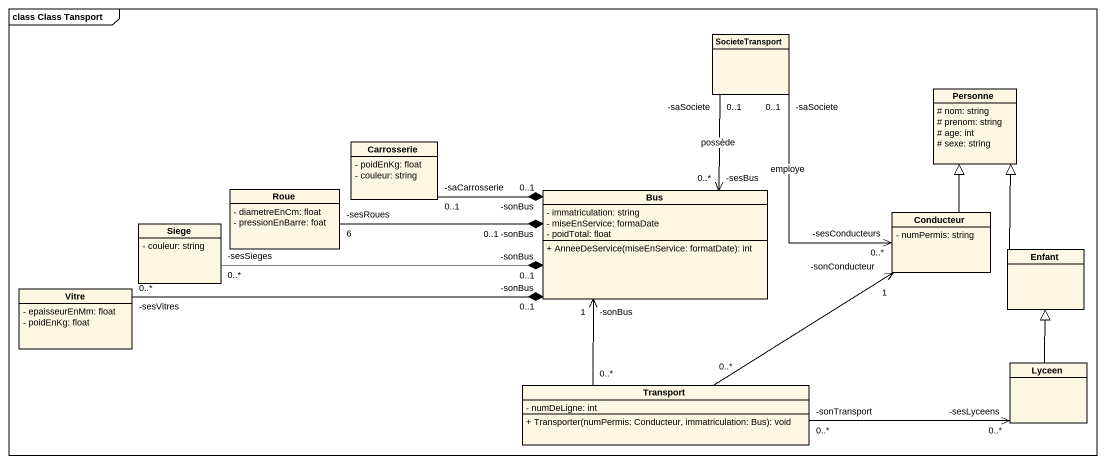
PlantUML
@startuml
mainframe class Class Tansport
hide circle
hide empty members
skinparam classAttributeIconSize 0
class SocieteTransport
class Personne {
  # nom: string
  # prenom: string
  # age: int
  # sexe: string
}
class Carrosserie {
  - poidEnKg: float
  - couleur: string
}
class Roue {
  - diametreEnCm: float
  - pressionEnBarre: foat
}
class Bus {
  - immatriculation: string
  - miseEnService: formaDate
  - poidTotal: float
  + AnneeDeService(miseEnService: formatDate): int
}
class Siege {
  - couleur: string
}
class Conducteur {
  - numPermis: string
}
class Enfant
class Vitre {
  - epaisseurEnMm: float
  - poidEnKg: float
}
class Transport {
  - numDeLigne: int
  + Transporter(numPermis: Conducteur, immatriculation: Bus): void
}
class Lyceen
SocieteTransport "-saSociete\n0..1" --> "-sesBus\n0..*" Bus : possède
SocieteTransport "-saSociete\n0..1" --> "-sesConducteurs\n0..*" Conducteur : employe
Carrosserie "-saCarrosserie\n0..1" -right-* "-sonBus\n0..1" Bus
Roue "-sesRoues\n6" -right-* "-sonBus\n0..1" Bus
Bus "-sonBus\n1" <-- "0..*" Transport
Siege "-sesSieges\n0..*" -right-* "-sonBus\n0..1" Bus
Conducteur -up-|> Personne
Conducteur "-sonConducteur\n1" <-- "0..*" Transport
Enfant -up-|> Personne
Vitre "-sesVitres\n0..*" -right-* "-sonBus\n0..1" Bus
Lyceen -up-|> Enfant
Lyceen "-sesLyceens\n0..*" <-left- "-sonTransport\n0..*" Transport
@enduml
